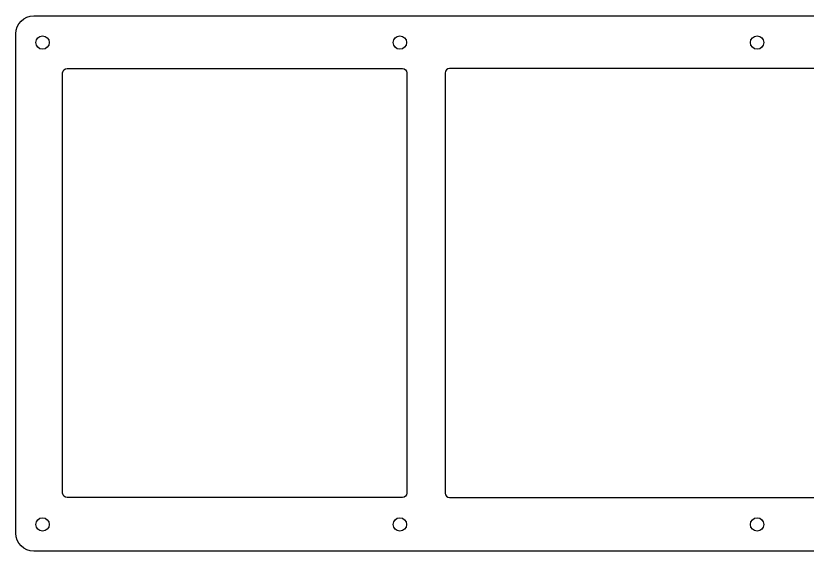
# Model space of a CAD drawing. Header units: millimetres. Extents: x 10 to 990, y 68 to 480.
# Drawn here: x 10 to 187.4, y 360 to 480 of the extents above; entities that cross this region are included whole.
import ezdxf

# ---------------------------------------------------------------- set-up
doc = ezdxf.new("R2010")
doc.units = ezdxf.units.MM
doc.header["$MEASUREMENT"] = 0

msp = doc.modelspace()

# ---------------------------------------------------------------- linework, layer by layer
for p, q in [((14, 480), (418.48, 480)), ((10, 364), (10, 476)), ((20.5, 373), (20.5, 467.2)), ((21.5, 468.2), (96.65, 468.2)), ((97.65, 467.2), (97.65, 373)), ((106.23, 467.18), (106.22, 373)), ((410.98, 468.18), (107.23, 468.18)), ((96.65, 372), (21.5, 372)), ((107.23, 372), (344.3, 372)), ((418.48, 360), (14, 360))]:
    msp.add_line(p, q)
for points in [[(10, 476), (10, 478.21), (11.79, 480), (14, 480)], [(20.5, 467.2), (20.5, 467.75), (20.95, 468.2), (21.5, 468.2)], [(96.65, 468.2), (97.2, 468.2), (97.65, 467.75), (97.65, 467.2)], [(107.23, 468.18), (106.68, 468.18), (106.23, 467.73), (106.23, 467.18)], [(21.5, 372), (20.95, 372), (20.5, 372.45), (20.5, 373)], [(97.65, 373), (97.65, 372.45), (97.2, 372), (96.65, 372)], [(106.22, 373), (106.22, 372.45), (106.67, 372), (107.23, 372)], [(14, 360), (11.79, 360), (10, 361.79), (10, 364)]]:
    msp.add_open_spline(points, degree=3)
for points in [[(17.5, 474), (17.5, 474.83), (16.83, 475.5), (16, 475.5), (15.17, 475.5), (14.5, 474.83), (14.5, 474), (14.5, 473.17), (15.17, 472.5), (16, 472.5), (16.83, 472.5), (17.5, 473.17), (17.5, 474)], [(97.6, 474), (97.6, 474.83), (96.92, 475.5), (96.1, 475.5), (95.27, 475.5), (94.6, 474.83), (94.6, 474), (94.6, 473.17), (95.27, 472.5), (96.1, 472.5), (96.92, 472.5), (97.6, 473.17), (97.6, 474)], [(177.69, 474), (177.69, 474.83), (177.02, 475.5), (176.19, 475.5), (175.36, 475.5), (174.69, 474.83), (174.69, 474), (174.69, 473.17), (175.36, 472.5), (176.19, 472.5), (177.02, 472.5), (177.69, 473.17), (177.69, 474)], [(17.5, 366), (17.5, 366.83), (16.83, 367.5), (16, 367.5), (15.17, 367.5), (14.5, 366.83), (14.5, 366), (14.5, 365.17), (15.17, 364.5), (16, 364.5), (16.83, 364.5), (17.5, 365.17), (17.5, 366)], [(97.6, 366), (97.6, 366.83), (96.92, 367.5), (96.1, 367.5), (95.27, 367.5), (94.6, 366.83), (94.6, 366), (94.6, 365.17), (95.27, 364.5), (96.1, 364.5), (96.92, 364.5), (97.6, 365.17), (97.6, 366)], [(177.69, 366), (177.69, 366.83), (177.02, 367.5), (176.19, 367.5), (175.36, 367.5), (174.69, 366.83), (174.69, 366), (174.69, 365.17), (175.36, 364.5), (176.19, 364.5), (177.02, 364.5), (177.69, 365.17), (177.69, 366)]]:
    msp.add_open_spline(points, degree=3, knots=[0, 0, 0, 0, 1, 1, 1, 2, 2, 2, 3, 3, 3, 4, 4, 4, 4])

doc.saveas('drawing.dxf')
